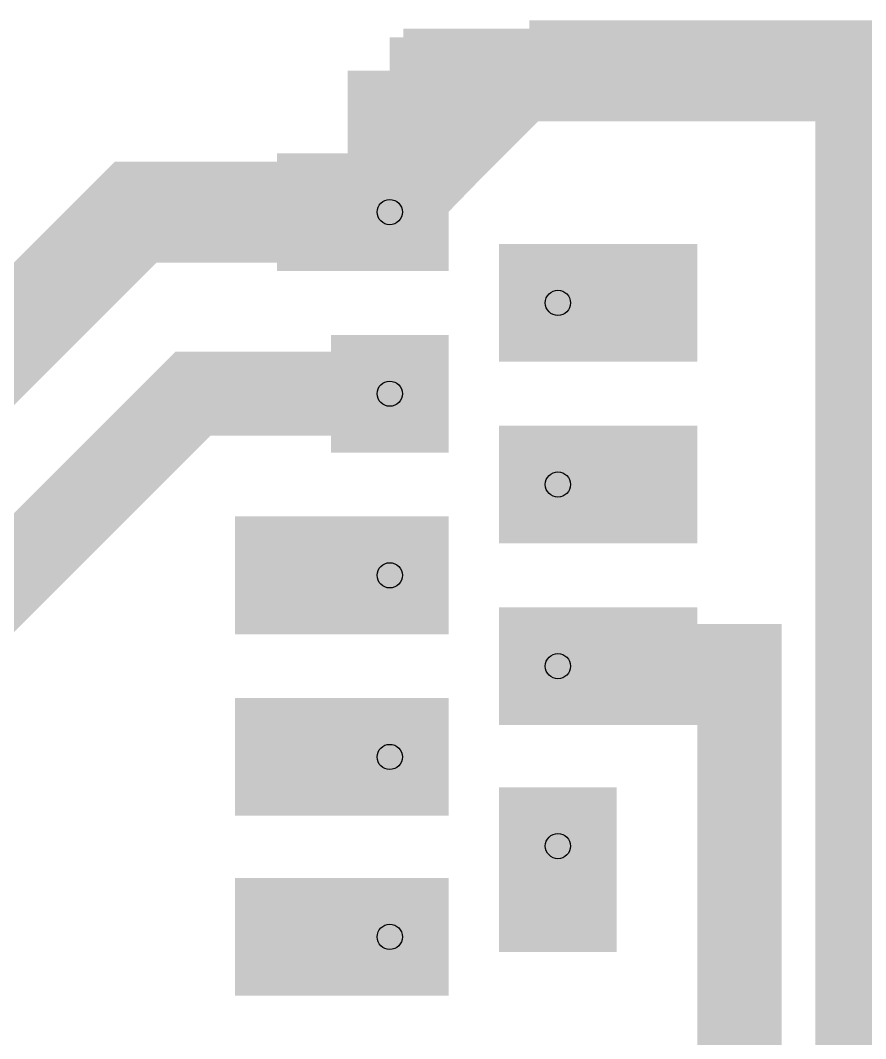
# Model space of a CAD drawing. Extents: x -1.81 to 0.88, y -1.38 to 1.44.
# Drawn here: x -1.078 to -0.575, y -0.118 to 0.487 of the extents above; entities that cross this region are included whole.
import ezdxf

# ---------------------------------------------------------------- set-up
doc = ezdxf.new("R2010")
doc.units = 0
doc.layers.get('0').update_dxf_attribs({"linetype": 'CONTINUOUS'})

# ---------------------------------------------------------------- blocks, each defined once
blk = doc.blocks.new('RPAD')
blk.add_trace([(-0.5, -0.5), (-0.5, 0.5), (0.5, -0.5), (0.5, 0.5)])

msp = doc.modelspace()

# ---------------------------------------------------------------- linework, layer by layer
for points, const_width in [([(-0.775, 0.457), (-0.6, 0.457), (-0.575, 0.457), (-0.575, -0.367), (-0.575, -0.542), (-0.575, -0.567), (-0.6, -0.642), (-0.575, -0.717), (-0.035, -0.717), (-0.035, -0.817)], 0.06), ([(-0.775, 0.457), (-0.824, 0.408), (-0.858, 0.373)], 0.05), ([(-0.858, 0.457), (-0.858, 0.373)], 0.05), ([(-0.775, 0.457), (-0.85, 0.457)], 0.05), ([(-0.85, 0.457), (-0.858, 0.457)], 0.04), ([(-0.858, 0.373), (-0.925, 0.373)], 0.07), ([(-1.375, 0.332), (-1.375, 0.257), (-1.125, 0.257), (-1.009, 0.373), (-0.925, 0.373)], 0.06), ([(-0.758, 0.319), (-0.758, 0.319)], 0.07), ([(-0.758, 0.319), (-0.675, 0.319)], 0.07), ([(-1.212, -0.093), (-1.212, -0.092), (-1.209, -0.092), (-1.125, -0.092), (-1.125, 0.115), (-0.975, 0.265), (-0.95, 0.265), (-0.858, 0.265)], 0.05), ([(-0.758, 0.211), (-0.675, 0.211)], 0.07), ([(-0.858, 0.157), (-0.893, 0.157), (-0.95, 0.157)], 0.07), ([(-0.675, 0.103), (-0.758, 0.103)], 0.07), ([(-0.975, -0.167), (-0.875, -0.167), (-0.825, -0.167), (-0.65, -0.167), (-0.65, 0.103), (-0.675, 0.103)], 0.05), ([(-0.858, 0.049), (-0.95, 0.049)], 0.07), ([(-0.758, -0.004), (-0.758, -0.067)], 0.07), ([(-0.858, -0.058), (-0.95, -0.058)], 0.07)]:
    msp.add_lwpolyline(points, dxfattribs=dict(const_width=const_width))
for centre in [(-0.858, 0.373), (-0.758, 0.319), (-0.858, 0.265), (-0.758, 0.211), (-0.858, 0.157), (-0.758, 0.103), (-0.858, 0.049), (-0.758, -0.004), (-0.858, -0.058)]:
    msp.add_circle(centre, 0.0075)

# ---------------------------------------------------------------- block references
at = {"xscale": 0.07, "yscale": 0.07, "rotation": 270}
for p in [(-0.858, 0.373), (-0.758, 0.319), (-0.858, 0.265), (-0.758, 0.211), (-0.858, 0.157), (-0.758, 0.103), (-0.858, 0.049), (-0.758, -0.004), (-0.858, -0.058)]:
    msp.add_blockref('RPAD', p, dxfattribs=at)

doc.saveas('drawing.dxf')
